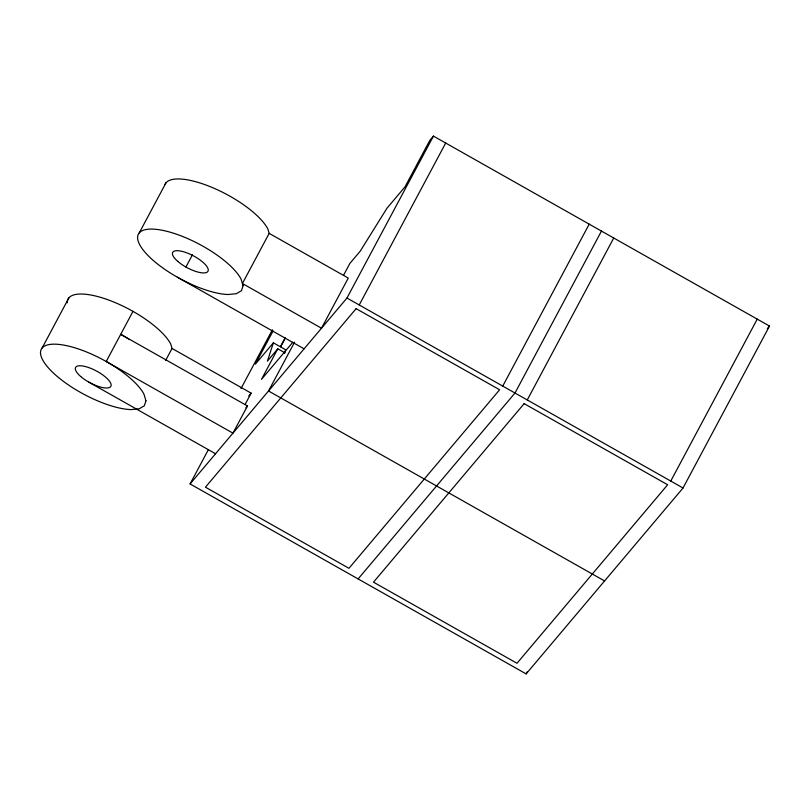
<?xml version="1.0" encoding="UTF-8"?>
<svg xmlns="http://www.w3.org/2000/svg" width="810" height="810" viewBox="0 0 810 810"><rect width="100%" height="100%" fill="white"/><g stroke="black" fill="none" stroke-linecap="round" stroke-linejoin="round"><path stroke-width="1.21" d="M284.523 353.19L285.636 349.758L273.375 342.822L267.411 361.128L277.8 348.816L284.958 352.856M42.12 347.996L68.891 297.857M139.239 232.926L166.01 182.787M132.982 311.364L106.211 361.503L232.946 433.147L247.465 405.962L120.72 334.317A58.836 19.734 28.1 0 1 129.408 339.572M185.925 267.037L192.466 254.785M165.635 360.47L172.054 348.452L170.748 344.078A58.836 19.734 28.1 0 0 112.438 301.482A58.836 19.734 28.1 0 0 67.27 302.829M269.173 233.371L242.403 283.51L321.499 328.222L348.27 278.083L269.173 233.371L267.867 228.997A58.836 19.734 28.1 0 0 213.668 188.112A58.836 19.734 28.1 0 0 164.936 184.548M343.491 275.39L349.89 263.402L360.278 251.09L387.008 208.18L405 186.857L429.796 140.403L433.431 136.1L769.5 326.055L683.033 487.995L526.135 673.9L190.077 483.945L208.433 449.56M241.005 388.557L272.393 329.771M273.091 330.966L255.373 364.146L273.375 342.822M245.308 404.089L251.151 393.154L172.054 348.452M277.8 348.816L261.508 379.323L292.744 342.316M280.614 346.437L284.766 338.651M280.635 346.751L285.353 337.902M294.587 342.164L268.525 390.987L604.584 580.952M190.077 483.945L346.964 298.039L433.431 136.1M359.235 304.965L445.702 143.026M502.737 386.087L589.204 224.147M601.465 231.073L514.998 393.012L358.111 578.927M527.269 399.948L613.737 238.008M526.135 673.9L527.32 671.682M670.771 481.059L757.239 319.12M248.741 396.009L251.151 393.154M245.906 407.805L247.465 405.962M767.323 328.637L769.5 326.055M346.964 298.039L683.033 487.995M177.36 277.192L304.094 348.837M88.806 382.117L215.551 453.762M145.952 400.808L144.332 405.78L139.229 408.777L130.987 409.597A58.836 19.734 28.1 0 1 50.433 370.109A58.836 19.734 28.1 0 1 70.318 346.538A58.836 19.734 28.1 0 1 143.977 394.217L145.952 400.808M243.061 285.727L241.441 290.699L236.348 293.696L228.106 294.516A58.836 19.734 28.1 0 1 147.541 255.028A58.836 19.734 28.1 0 1 167.437 231.457A58.836 19.734 28.1 0 1 241.086 279.136L243.061 285.727M356.117 308.661L205.456 487.185L348.958 568.296L499.618 389.772L356.117 308.661M524.151 403.643L373.491 582.167L516.993 663.279L667.653 484.755L524.151 403.643M80.716 376.508A20.007 6.713 28.1 0 0 110.595 386.714A20.007 6.713 28.1 0 0 88.361 367.446A20.007 6.713 28.1 0 0 80.716 376.508M177.825 261.427A20.007 6.713 28.1 0 0 207.714 271.633A20.007 6.713 28.1 0 0 185.48 252.366A20.007 6.713 28.1 0 0 177.825 261.427"/></g></svg>
